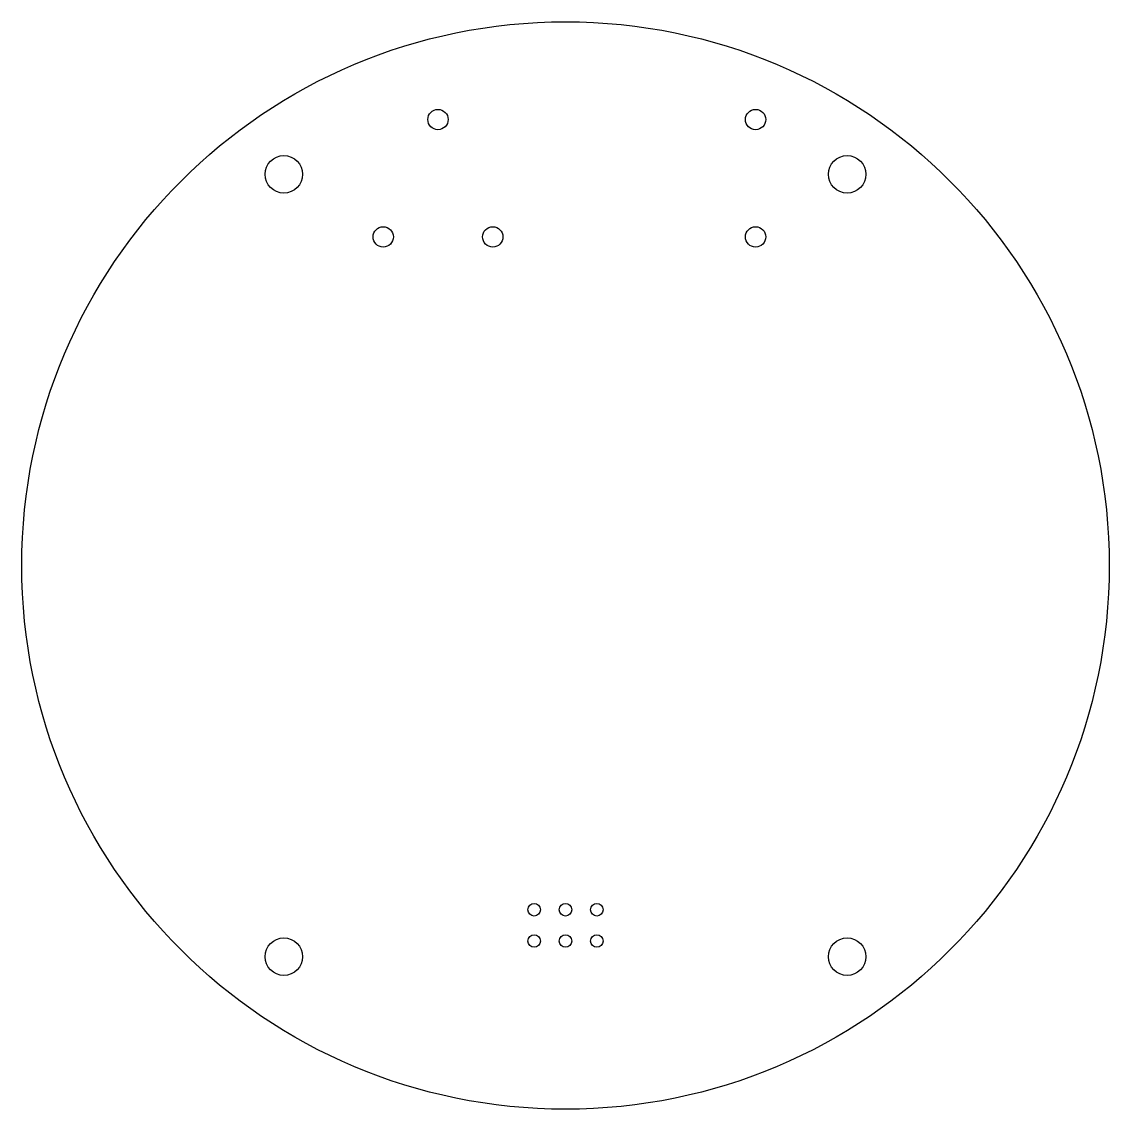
# Model space of a CAD drawing. Header units: millimetres. Extents: x -34.7 to 34.7, y -34.7 to 34.7.
import ezdxf

# ---------------------------------------------------------------- set-up
doc = ezdxf.new("R2010")
doc.units = ezdxf.units.MM

msp = doc.modelspace()

# ---------------------------------------------------------------- linework, layer by layer
at = {"color": 7, "linetype": 'Continuous', "lineweight": 25}
for centre, radius in [((0, 0), 34.75), ((-8.15, 28.5), 0.65), ((12.15, 28.5), 0.65), ((-18, 25), 1.2), ((18, 25), 1.2), ((-11.65, 21), 0.65), ((-4.65, 21), 0.65), ((12.15, 21), 0.65), ((-2, -22), 0.4), ((0, -22), 0.4), ((2, -22), 0.4), ((-2, -24), 0.4), ((0, -24), 0.4), ((2, -24), 0.4), ((-18, -25), 1.2), ((18, -25), 1.2)]:
    msp.add_circle(centre, radius, dxfattribs=at)

doc.saveas('drawing.dxf')
